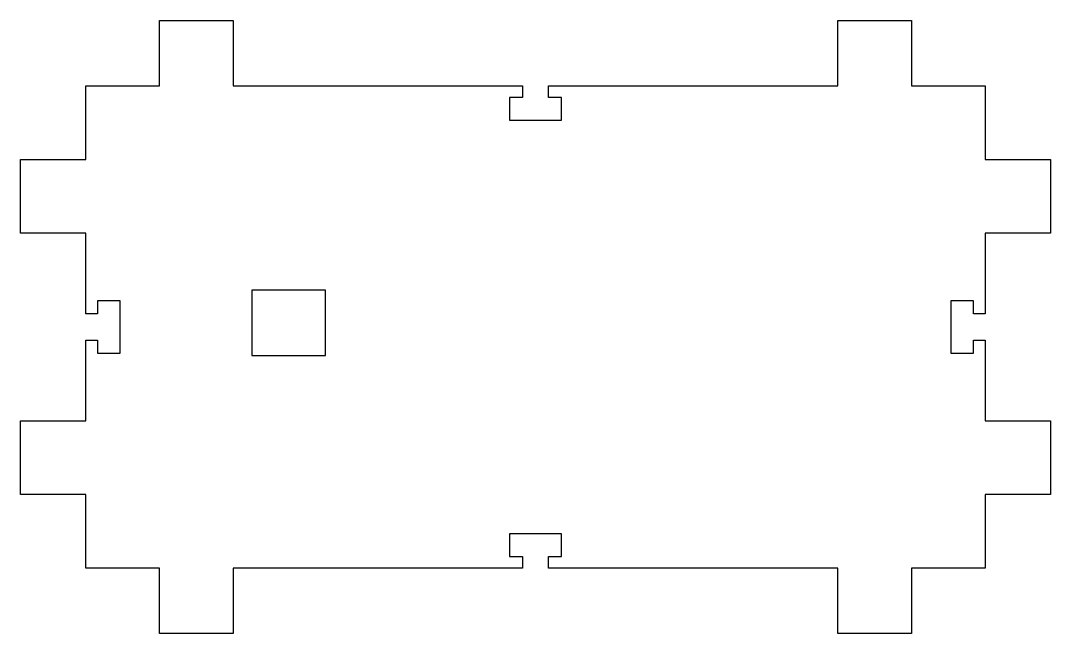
# Model space of a CAD drawing. Header units: millimetres. Extents: x -31.5 to 31.5, y -4 to 33.5.
import ezdxf

# ---------------------------------------------------------------- set-up
doc = ezdxf.new("R2010")
doc.units = ezdxf.units.MM
doc.layers.get('0').update_dxf_attribs({"linetype": 'CONTINUOUS'})

msp = doc.modelspace()

# ---------------------------------------------------------------- linework, layer by layer
for points in [[(23, 0), (23, -4), (18.5, -4), (18.5, 0), (0.8, 0), (0.8, 0.7), (1.6, 0.7), (1.6, 2.1), (-1.6, 2.1), (-1.6, 0.7), (-0.8, 0.7), (-0.8, 0), (-18.5, 0), (-18.5, -4), (-23, -4), (-23, 0), (-27.5, 0), (-27.5, 4.5), (-31.5, 4.5), (-31.5, 9), (-27.5, 9), (-27.5, 13.95), (-26.8, 13.95), (-26.8, 13.15), (-25.4, 13.15), (-25.4, 16.35), (-26.8, 16.35), (-26.8, 15.55), (-27.5, 15.55), (-27.5, 20.5), (-31.5, 20.5), (-31.5, 25), (-27.5, 25), (-27.5, 29.5), (-23, 29.5), (-23, 33.5), (-18.5, 33.5), (-18.5, 29.5), (-0.8, 29.5), (-0.8, 28.8), (-1.6, 28.8), (-1.6, 27.4), (1.6, 27.4), (1.6, 28.8), (0.8, 28.8), (0.8, 29.5), (18.5, 29.5), (18.5, 33.5), (23, 33.5), (23, 29.5), (27.5, 29.5), (27.5, 25), (31.5, 25), (31.5, 20.5), (27.5, 20.5), (27.5, 15.55), (26.8, 15.55), (26.8, 16.35), (25.4, 16.35), (25.4, 13.15), (26.8, 13.15), (26.8, 13.95), (27.5, 13.95), (27.5, 9), (31.5, 9), (31.5, 4.5), (27.5, 4.5), (27.5, 0)], [(-12.85, 13), (-12.85, 17), (-17.35, 17), (-17.35, 13)]]:
    msp.add_lwpolyline(points, close=True)

doc.saveas('drawing.dxf')
